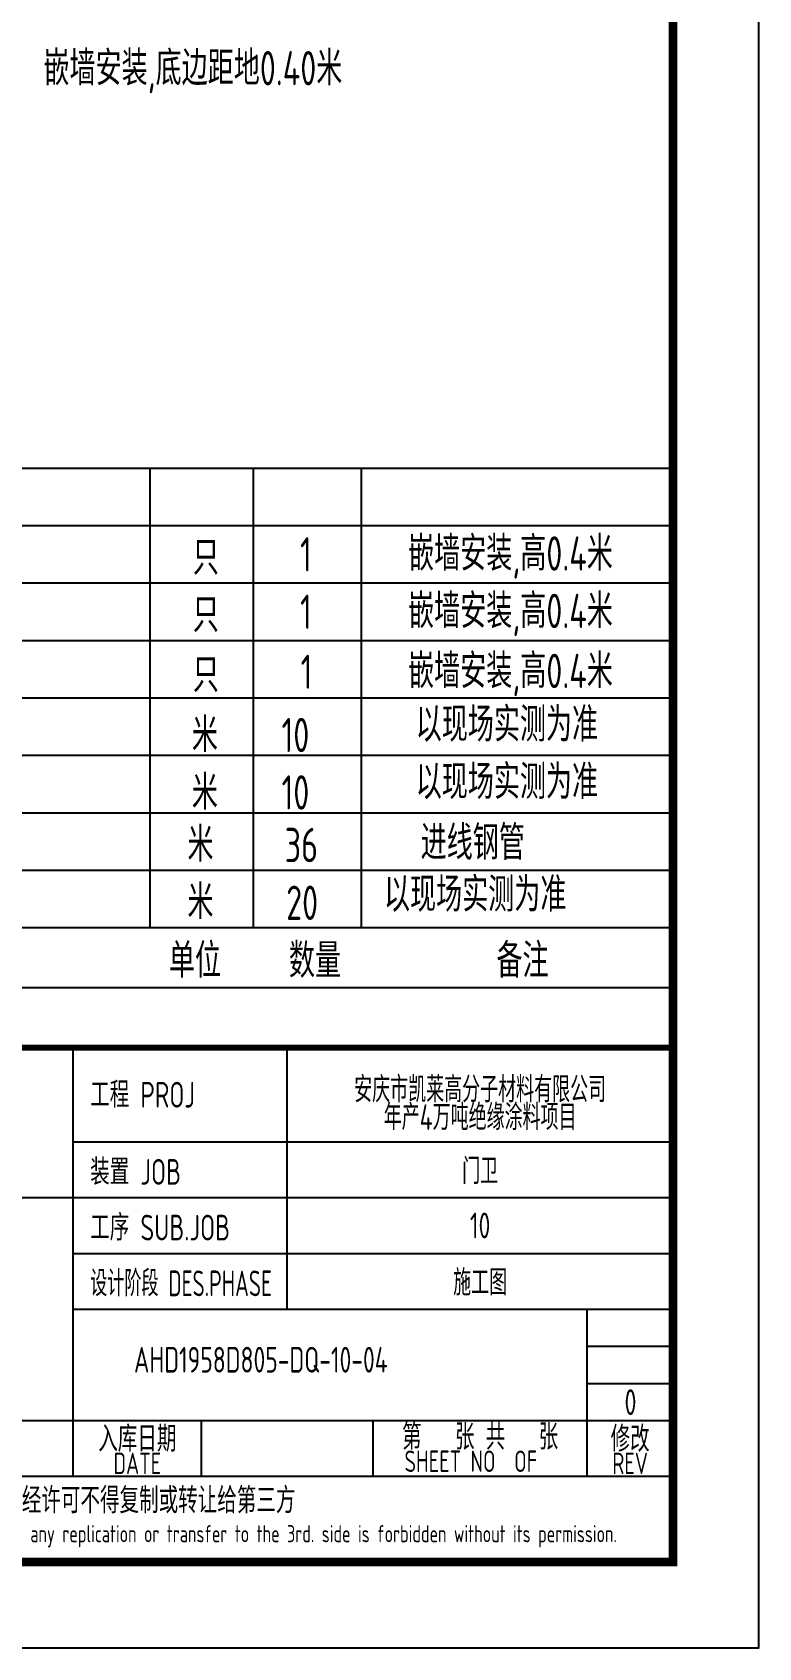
# Model space of a CAD drawing. Extents: x 5600590 to 5949977, y -428435 to -354779.
# Drawn here: x 5922761 to 5931236, y -412848 to -394005 of the extents above; entities that cross this region are included whole.
import ezdxf
from ezdxf.enums import TextEntityAlignment as Align

# ---------------------------------------------------------------- set-up
doc = ezdxf.new("R2010")
doc.units = 0
doc.header["$LTSCALE"] = 1000
doc.header["$MEASUREMENT"] = 0
doc.layers.get('0').update_dxf_attribs({"linetype": 'CONTINUOUS'})
for name, color, linetype in [('AXIS', 3, 'CONTINUOUS'), ('PUB_TITLE', 4, 'CONTINUOUS'), ('SIG_TEXT', 7, 'CONTINUOUS'), ('TEL_TAB', 7, 'CONTINUOUS'), ('电信', 3, 'CONTINUOUS'), ('电气', 3, 'CONTINUOUS')]:
    doc.layers.add(name, color=color, linetype=linetype)
doc.styles.add('AHD', font='sceie.shx', dxfattribs={"width": 0.7, "bigfont": 'sceic.shx'})
doc.styles.add('sce', font='sceie.shx', dxfattribs={"width": 0.8, "height": 400, "bigfont": 'sceic.shx'})
doc.styles.add('SCEI', font='sceie.shx', dxfattribs={"width": 0.75, "bigfont": 'sceic.shx'})
doc.styles.add('TSSD_Rein', font='Tssdeng.shx', dxfattribs={"width": 0.7, "bigfont": 'hztxt.shx'})

msp = doc.modelspace()

# ---------------------------------------------------------------- linework, layer by layer
for p, q in [((5923236.3, -410847.7), (5923236.3, -405847.7)), ((5925736.3, -408897.7), (5925736.3, -405847.7)), ((5930236.3, -411847.7), (5930236.3, -405847.7)), ((5923236.3, -406947.7), (5930236.3, -406947.7)), ((5912236.3, -407597.7), (5930236.3, -407597.7)), ((5923236.3, -408247.7), (5930236.3, -408247.7)), ((5923236.3, -408897.7), (5930236.3, -408897.7)), ((5929236.3, -410847.7), (5929236.3, -408897.7)), ((5929236.3, -409331.1), (5930236.3, -409331.1)), ((5929236.3, -409764.4), (5930236.3, -409764.4)), ((5912236.3, -410197.7), (5930236.3, -410197.7)), ((5924736.3, -410847.7), (5924736.3, -410197.7)), ((5926736.3, -410847.7), (5926736.3, -410197.7)), ((5912236.3, -410847.7), (5930236.3, -410847.7)), ((5912236.3, -411847.7), (5930236.3, -411847.7))]:
    msp.add_line(p, q)
msp.add_lwpolyline([(5930236.3, -405847.7, 70, 70, 0), (5912236.3, -405847.7, 70, 70, 0), (5912236.3, -411847.7, 0, 0, 0)], format="xyseb")
at = {"layer": 'PUB_TITLE', "color": 4}
msp.add_lwpolyline([(5871836.3, -412847.7), (5931236.3, -412847.7), (5931236.3, -370847.7), (5871836.3, -370847.7)], close=True, dxfattribs=at)
at = {"layer": 'PUB_TITLE', "color": 4, "const_width": 100}
msp.add_lwpolyline([(5874336.3, -411847.7), (5930236.3, -411847.7), (5930236.3, -371847.7), (5874336.3, -371847.7)], close=True, dxfattribs=at)
at = {"layer": 'SIG_TEXT'}
msp.add_line((5924138.1, -404447.7), (5924138.1, -399087.7), dxfattribs=at)
at = {"layer": 'TEL_TAB'}
for p, q in [((5912236.3, -399087.7), (5930238.6, -399087.7)), ((5925338.1, -399087.7), (5925338.1, -404447.7)), ((5926597, -399087.7), (5926597, -404447.7)), ((5912236.3, -399757.7), (5930238.6, -399757.7)), ((5912236.3, -400427.7), (5930238.6, -400427.7)), ((5912236.3, -401097.7), (5930238.6, -401097.7)), ((5912236.3, -401767.7), (5930238.6, -401767.7)), ((5912236.3, -402437.7), (5930238.6, -402437.7)), ((5912236.3, -403107.7), (5930238.6, -403107.7)), ((5912236.3, -403777.7), (5930238.6, -403777.7)), ((5912236.3, -404447.7), (5930238.6, -404447.7)), ((5912236.3, -405147.7), (5930258.6, -405147.7))]:
    msp.add_line(p, q, dxfattribs=at)

# ---------------------------------------------------------------- texts
at = {"style": 'AHD'}
for s, width, p in [('工程 PROJ', 0.8, (5923436.3, -406547.7)), ('工程 PROJ', 0.8, (5923436.3, -406547.7)), ('装置 JOB', 0.8, (5923436.3, -407447.7)), ('装置 JOB', 0.8, (5923436.3, -407447.7)), ('工序 SUB.JOB', 0.8, (5923436.3, -408097.7)), ('工序 SUB.JOB', 0.8, (5923436.3, -408097.7)), ('设计阶段 DES.PHASE', 0.7, (5923436.3, -408747.7)), ('设计阶段 DES.PHASE', 0.7, (5923436.3, -408747.7))]:
    msp.add_text(s, height=300, dxfattribs=dict(at, width=width)).set_placement(p)
at = {"style": 'AHD', "width": 0.8}
for s, height, p in [('第   张 共   张', 300, (5927986.3, -410372.7)), ('入库日期', 300, (5923986.3, -410397.7)), ('入库日期', 300, (5923986.3, -410397.7)), ('修改', 300, (5929736.3, -410397.7)), ('修改', 300, (5929736.3, -410397.7)), ('DATE', 250, (5923986.3, -410697.7)), ('DATE', 250, (5923986.3, -410697.7)), ('SHEET NO  OF  ', 250, (5927986.3, -410672.7)), ('SHEET NO  OF  ', 250, (5927986.3, -410672.7)), ('REV', 250, (5929736.3, -410697.7)), ('REV', 250, (5929736.3, -410697.7)), ('本文件专有权属安徽华东化工医药工程有限责任公司所有,未经许可不得复制或转让给第三方', 300, (5921236.3, -411147.7)), ('本文件专有权属安徽华东化工医药工程有限责任公司所有,未经许可不得复制或转让给第三方', 300, (5921236.3, -411147.7)), ('The proprietary right of this document belongs to Anhui Huadong Chemical And Medical Engineering  Co.,Ltd.  and any replication or transfer to the 3rd. side is forbidden without its permission. ', 200, (5921236.3, -411547.7)), ('The proprietary right of this document belongs to Anhui Huadong Chemical And Medical Engineering  Co.,Ltd.  and any replication or transfer to the 3rd. side is forbidden without its permission. ', 200, (5921236.3, -411547.7))]:
    msp.add_text(s, height=height, dxfattribs=at).set_placement(p, align=Align.MIDDLE)
msp.add_attdef('0', text='0', height=300, dxfattribs=at).set_placement((5929740.3, -409983.8), align=Align.MIDDLE)
msp.add_attdef('0', text='0', height=300, dxfattribs=at).set_placement((5929740.3, -409983.8), align=Align.MIDDLE)
at = {"layer": 'AXIS', "style": 'TSSD_Rein', "width": 0.7}
for s, p in [('安庆市凯莱高分子材料有限公司', (5927986.3, -406320.1)), ('年产4万吨绝缘涂料项目', (5927986.3, -406643.2)), ('门卫', (5927986.3, -407272.7)), ('10', (5927986.3, -407922.7)), ('施工图', (5927986.3, -408572.7))]:
    msp.add_text(s, height=300, dxfattribs=at).set_placement(p, align=Align.MIDDLE)
at = {"layer": 'AXIS', "insert": (5923947.2, -409338.8), "char_height": 300, "width": 5028, "attachment_point": 1, "style": 'TSSD_Rein'}
msp.add_mtext('AHD1958D805-DQ-10-04', dxfattribs=at)
at = {"layer": 'TEL_TAB', "style": 'SCEI', "width": 0.8}
for s, p in [('以现场实测为准', (5927234.4, -402278.6)), ('米', (5924622.9, -402401.5)), ('10', (5925669.9, -402401.5)), ('米', (5924622.9, -403071.5)), ('10', (5925669.9, -403071.5)), ('以现场实测为准', (5927234.4, -402948.6)), ('米', (5924571.2, -403677.7)), ('36', (5925705.7, -403685)), ('米', (5924571.2, -404347.7)), ('20', (5925722.8, -404358.8)), ('以现场实测为准', (5926864.4, -404262.2)), ('单位', (5924355.4, -405032.7)), ('数量', (5925755.3, -405032.7)), ('备注', (5928175.9, -405032.7))]:
    msp.add_text(s, height=400, dxfattribs=at).set_placement(p)
at = {"layer": '电信', "style": 'sce', "width": 0.8}
msp.add_text('进线钢管', height=400, dxfattribs=at).set_placement((5927292.4, -403458), align=Align.MIDDLE_LEFT)
at = {"layer": '电气', "color": 6, "linetype": 'Continuous', "style": 'SCEI', "width": 0.8}
msp.add_text('嵌墙安装,底边距地0.40米', height=400, dxfattribs=at).set_placement((5922890.7, -394623.4))
at = {"layer": '电气', "style": 'SCEI', "width": 0.8}
for s, p in [('嵌墙安装,高0.4米', (5927145.5, -400284.3)), ('只', (5924634.6, -400331.9)), ('1', (5925885.6, -400294.4)), ('只', (5924634.6, -401001.9)), ('1', (5925885.6, -400964.4)), ('嵌墙安装,高0.4米', (5927145.5, -400954.3)), ('只', (5924634.6, -401701.9)), ('1', (5925892.2, -401664.4)), ('嵌墙安装,高0.4米', (5927145.5, -401654.3))]:
    msp.add_text(s, height=400, dxfattribs=at).set_placement(p)

doc.saveas('drawing.dxf')
